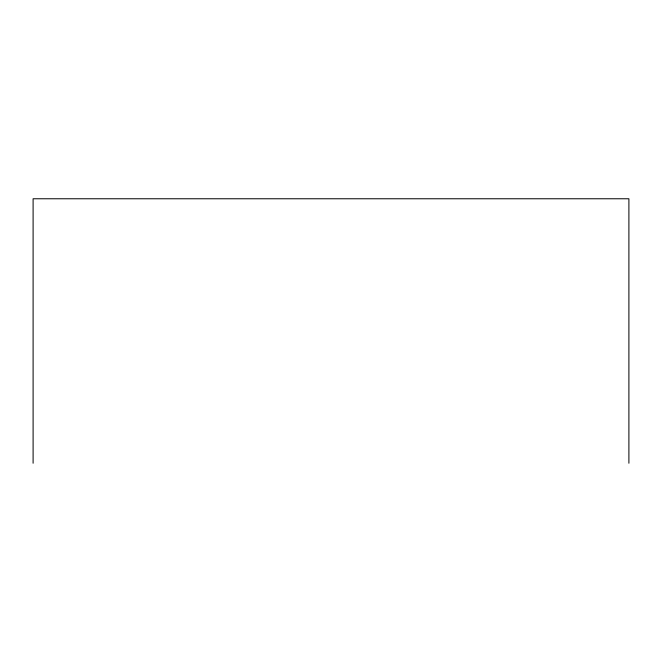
<?xml version="1.0" encoding="UTF-8"?>
<svg xmlns="http://www.w3.org/2000/svg" width="662" height="662" viewBox="0 0 662 662"><rect width="100%" height="100%" fill="white"/><g stroke="black" fill="none" stroke-linecap="round" stroke-linejoin="round"><path stroke-width="0.99" d="M628.9 463.234L628.9 198.766L33.1 198.766L33.1 463.234"/></g></svg>
